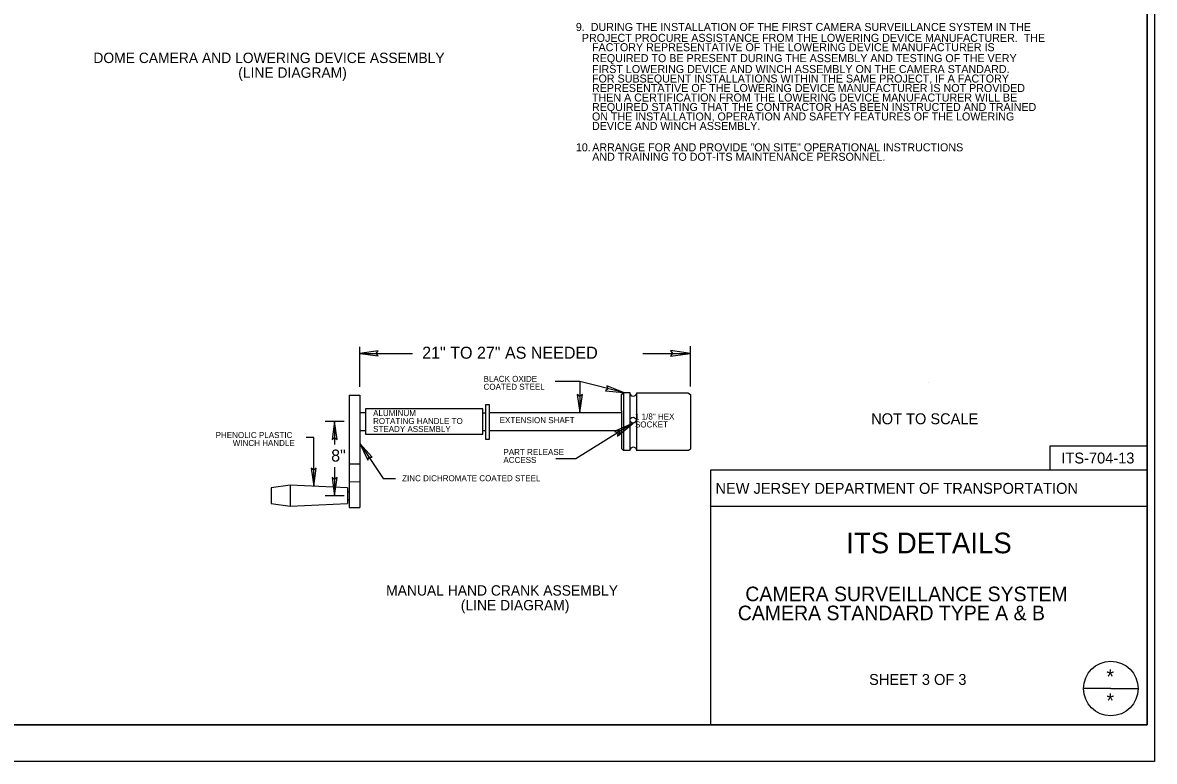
# Model space of a CAD drawing. Extents: x 506709 to 507908, y 495516 to 496176.
# Drawn here: x 507290.7 to 507757.3, y 495516.4 to 495820.8 of the extents above; entities that cross this region are included whole.
import ezdxf

# ---------------------------------------------------------------- set-up
doc = ezdxf.new("R2010")
doc.units = 0
doc.layers.add('1', color=7, linetype='Continuous')
doc.layers.add('41', color=7, linetype='Continuous')

msp = doc.modelspace()

# ---------------------------------------------------------------- linework, layer by layer
at = {"layer": '1'}
for p, q in [((507754.26, 495531.37), (507754.26, 496161.37)), ((507566.01, 495670.88), (507566.01, 495687.53)), ((507429.79, 495670.72), (507429.79, 495687.23)), ((507429.79, 495684.51), (507451.51, 495684.51)), ((507546.46, 495684.51), (507566.01, 495684.51)), ((507520.4, 495672.93), (507510.32, 495672.93)), ((507520.4, 495672.93), (507520.4, 495660.08)), ((507538.46, 495668.31), (507520.4, 495672.93)), ((507664.31, 495672.55), (507664.31, 495672.55)), ((507425.4, 495667.33), (507429.79, 495667.33)), ((507425.4, 495667.33), (507425.4, 495621.03)), ((507429.79, 495667.33), (507429.79, 495621.03)), ((507537.64, 495667.45), (507538.46, 495668.31)), ((507537.64, 495660.85), (507537.64, 495667.45)), ((507538.46, 495668.31), (507540.99, 495668.31)), ((507538.46, 495668.31), (507538.48, 495644.48)), ((507540.99, 495668.31), (507540.99, 495658.25)), ((507543.9, 495644.43), (507543.9, 495668.3)), ((507543.9, 495668.24), (507564.88, 495668.24)), ((507564.88, 495668.24), (507566.01, 495667.49)), ((507566.01, 495667.49), (507566.01, 495645.07)), ((507429.79, 495660.13), (507432.05, 495660.13)), ((507432.05, 495661.64), (507432.05, 495651.18)), ((507480.42, 495661.64), (507432.05, 495661.64)), ((507480.42, 495651.18), (507480.42, 495661.64)), ((507480.42, 495660.04), (507481.62, 495660.04)), ((507481.62, 495648.97), (507481.62, 495663.44)), ((507481.62, 495663.44), (507483, 495663.44)), ((507483, 495663.44), (507483, 495648.97)), ((507483, 495660.08), (507495.29, 495660.08)), ((507495.29, 495660.08), (507537.64, 495660.08)), ((507537.64, 495660.85), (507537.62, 495651.81)), ((507423.25, 495656.41), (507415.44, 495656.41)), ((507419.34, 495656.41), (507419.34, 495646.92)), ((507542.38, 495655.74), (507518.77, 495641.05)), ((507540.99, 495658.25), (507540.99, 495644.48)), ((507429.79, 495652.77), (507432.05, 495652.77)), ((507432.05, 495651.18), (507480.42, 495651.18)), ((507480.42, 495652.7), (507481.62, 495652.7)), ((507516.59, 495652.63), (507483, 495652.63)), ((507537.62, 495652.63), (507516.59, 495652.63)), ((507537.04, 495651.81), (507537.62, 495651.81)), ((507537.62, 495651.81), (507537.61, 495645.27)), ((507410.71, 495649.9), (507407.6, 495649.9)), ((507410.71, 495629.75), (507410.71, 495649.9)), ((507429.79, 495647.3), (507439.37, 495632.92)), ((507483, 495648.97), (507481.62, 495648.97)), ((507714.31, 495636.37), (507714.31, 495646.37)), ((507714.31, 495646.37), (507754.31, 495646.37)), ((507518.77, 495641.05), (507510.59, 495641.05)), ((507538.48, 495644.48), (507537.61, 495645.27)), ((507540.99, 495644.48), (507538.48, 495644.48)), ((507565.26, 495644.43), (507543.9, 495644.43)), ((507566.01, 495645.07), (507565.26, 495644.43)), ((507419.34, 495637.64), (507419.34, 495625.85)), ((507425.33, 495638.99), (507429.79, 495638.99)), ((507754.31, 495636.37), (507574.31, 495636.37)), ((507574.31, 495636.37), (507574.31, 495531.37)), ((507425.33, 495631.64), (507429.79, 495631.61)), ((507439.37, 495632.92), (507444.44, 495632.92)), ((507393.24, 495629.1), (507393.2, 495622.7)), ((507401.08, 495630.2), (507393.24, 495629.1)), ((507401.08, 495630.2), (507401.08, 495621.47)), ((507424.68, 495629.09), (507401.08, 495630.2)), ((507424.68, 495629.09), (507424.63, 495622.62)), ((507424.66, 495627.41), (507425.4, 495627.41)), ((507393.2, 495622.7), (507401.08, 495621.47)), ((507401.08, 495621.47), (507424.63, 495622.62)), ((507423.25, 495625.85), (507415.44, 495625.85)), ((507424.64, 495624.16), (507425.4, 495624.16)), ((507425.4, 495621.03), (507429.79, 495621.03)), ((507754.31, 495621.37), (507574.31, 495621.37)), ((507739.31, 495546.37), (507728.06, 495546.37)), ((507739.31, 495546.37), (507750.56, 495546.37)), ((506764.26, 495531.37), (507754.26, 495531.37)), ((507757.26, 495516.37), (506709.09, 495516.37))]:
    msp.add_line(p, q, dxfattribs=at)
for points in [[(507429.79, 495684.51), (507437.24, 495683.44), (507436.44, 495684.51), (507437.24, 495685.57)], [(507429.79, 495684.51), (507437.24, 495683.44), (507436.44, 495684.51), (507437.24, 495685.57)], [(507429.79, 495684.51), (507431.45, 495684.27), (507431.27, 495684.51), (507431.45, 495684.74)], [(507429.79, 495684.51), (507431.45, 495684.27), (507431.27, 495684.51), (507431.45, 495684.74)], [(507566.01, 495684.51), (507557.74, 495685.69), (507558.62, 495684.51), (507557.74, 495683.32)], [(507566.01, 495684.51), (507557.74, 495685.69), (507558.62, 495684.51), (507557.74, 495683.32)], [(507538.46, 495668.31), (507531.51, 495671.18), (507532.02, 495669.95), (507530.99, 495669.12)], [(507538.46, 495668.31), (507531.51, 495671.18), (507532.02, 495669.95), (507530.99, 495669.12)], [(507520.4, 495660.08), (507521.46, 495667.52), (507520.4, 495666.72), (507519.33, 495667.52)], [(507520.4, 495660.08), (507521.46, 495667.52), (507520.4, 495666.72), (507519.33, 495667.52)], [(507419.34, 495656.41), (507418.28, 495648.97), (507419.34, 495649.77), (507420.41, 495648.97)], [(507419.34, 495656.41), (507418.28, 495648.97), (507419.34, 495649.77), (507420.41, 495648.97)], [(507542.38, 495655.74), (507534.73, 495652.37), (507536.11, 495651.84), (507535.98, 495650.37)], [(507542.38, 495655.74), (507534.73, 495652.37), (507536.11, 495651.84), (507535.98, 495650.37)], [(507542.38, 495655.74), (507535.5, 495652.71), (507536.74, 495652.23), (507536.62, 495650.91)], [(507542.38, 495655.74), (507535.5, 495652.71), (507536.74, 495652.23), (507536.62, 495650.91)], [(507429.79, 495647.3), (507433.03, 495640.52), (507433.48, 495641.77), (507434.8, 495641.7)], [(507429.79, 495647.3), (507433.03, 495640.52), (507433.48, 495641.77), (507434.8, 495641.7)], [(507410.71, 495629.75), (507411.77, 495637.19), (507410.71, 495636.39), (507409.65, 495637.19)], [(507410.71, 495629.75), (507411.77, 495637.19), (507410.71, 495636.39), (507409.65, 495637.19)], [(507419.34, 495625.85), (507420.41, 495633.29), (507419.34, 495632.5), (507418.28, 495633.29)], [(507419.34, 495625.85), (507420.41, 495633.29), (507419.34, 495632.5), (507418.28, 495633.29)]]:
    msp.add_lwpolyline(points, close=True, dxfattribs=at)
for centre, radius in [((507542.38, 495656.98), 1.24), ((507739.31, 495546.37), 11.25)]:
    msp.add_circle(centre, radius, dxfattribs=at)
for centre, radius, start, end in [((507542.45, 495668.29), 1.43, 180.0016, 359.3888), ((507542.43, 495644.34), 1.45, 2.5307, 173.8078)]:
    msp.add_arc(centre, radius, start, end, dxfattribs=at)
at = {"layer": '41'}
for points in [[(506709.09, 496176.37), (507757.26, 496176.37), (507757.26, 495516.37), (506709.09, 495516.37)], [(506764.26, 496161.37), (507754.26, 496161.37), (507754.26, 495531.37), (506764.26, 495531.37)]]:
    msp.add_lwpolyline(points, close=True, dxfattribs=at)

# ---------------------------------------------------------------- texts
at = {"layer": '1'}
for s, height, p in [('9.  DURING THE INSTALLATION OF THE FIRST CAMERA SURVEILLANCE SYSTEM IN THE', 3.3, (507518.79, 495817.37)), ('  PROJECT PROCURE ASSISTANCE FROM THE LOWERING DEVICE MANUFACTURER.  THE', 3.3, (507518.79, 495812.88)), ('FACTORY REPRESENTATIVE OF THE LOWERING DEVICE MANUFACTURER IS ', 3.3, (507525.43, 495809.03)), ('REQUIRED TO BE PRESENT DURING THE ASSEMBLY AND TESTING OF THE VERY ', 3.3, (507525.43, 495804.52)), ('FIRST LOWERING DEVICE AND WINCH ASSEMBLY ON THE CAMERA STANDARD.  ', 3.3, (507525.43, 495800.02)), ('FOR SUBSEQUENT INSTALLATIONS WITHIN THE SAME PROJECT, IF A FACTORY ', 3.3, (507525.43, 495796.11)), ('REPRESENTATIVE OF THE LOWERING DEVICE MANUFACTURER IS NOT PROVIDED ', 3.3, (507525.43, 495792.2)), ('THEN A CERTIFICATION FROM THE LOWERING DEVICE MANUFACTURER WILL BE ', 3.3, (507525.43, 495788.29)), ('REQUIRED STATING THAT THE CONTRACTOR HAS BEEN INSTRUCTED AND TRAINED ', 3.3, (507525.43, 495784.38)), ('ON THE INSTALLATION, OPERATION AND SAFETY FEATURES OF THE LOWERING ', 3.3, (507525.43, 495780.48)), ('DEVICE AND WINCH ASSEMBLY. ', 3.3, (507525.43, 495776.57)), ('10.', 3.3, (507518.79, 495767.77)), ('ARRANGE FOR AND PROVIDE "ON SITE" OPERATIONAL INSTRUCTIONS ', 3.3, (507525.52, 495767.77)), ('AND TRAINING TO DOT-ITS MAINTENANCE PERSONNEL.', 3.3, (507525.52, 495763.86)), ('21" TO 27" AS NEEDED', 4.9499, (507455.43, 495682.3)), ('BLACK OXIDE ', 2.4749, (507480.74, 495672.76)), ('COATED STEEL', 2.4749, (507480.74, 495669.49)), ('ALUMINUM', 2.475, (507435.2, 495658.65)), ('  1 1/8" HEX', 2.4749, (507541.31, 495657.24)), ('ROTATING HANDLE TO', 2.4749, (507435.2, 495655.38)), ('EXTENSION SHAFT', 2.4749, (507487.37, 495655.75)), ('  SOCKET', 2.475, (507541.31, 495653.97)), ('PHENOLIC PLASTIC', 2.4749, (507370.3, 495649.61)), ('STEADY ASSEMBLY', 2.4749, (507435.2, 495652.12)), ('WINCH HANDLE', 2.4749, (507377.35, 495646.34)), ('8"', 4.95, (507417.91, 495639.92)), ('ACCESS', 2.475, (507488.92, 495639.35)), ('PART RELEASE', 2.4749, (507488.92, 495642.62)), ('ZINC DICHROMATE COATED STEEL', 2.4749, (507447.17, 495631.82))]:
    msp.add_text(s, height=height, rotation=360, dxfattribs=at).set_placement(p)
for s, height, p in [('DOME CAMERA AND LOWERING DEVICE ASSEMBLY', 4.2731, (507319.89, 495804.15)), ('(LINE DIAGRAM)', 4.2731, (507379.61, 495798.08)), ('NOT TO SCALE', 4.5, (507640.52, 495655.3)), ('ITS-704-13', 4.5, (507718.93, 495639.12)), ('NEW JERSEY DEPARTMENT OF TRANSPORTATION', 4.5, (507576.33, 495626.62)), ('ITS DETAILS', 8.5, (507630.25, 495602.12)), ('MANUAL HAND CRANK ASSEMBLY', 4.2731, (507440.57, 495584.67)), ('CAMERA SURVEILLANCE SYSTEM', 6, (507588.64, 495582.37)), ('(LINE DIAGRAM)', 4.2731, (507471.36, 495578.6)), ('CAMERA STANDARD TYPE A & B', 6, (507585.54, 495574.54)), ('SHEET 3 OF 3', 4.5, (507639.67, 495547.87)), ('*', 6, (507737.52, 495548.34)), ('*', 6, (507737.53, 495538.4))]:
    msp.add_text(s, height=height, dxfattribs=at).set_placement(p)

doc.saveas('drawing.dxf')
